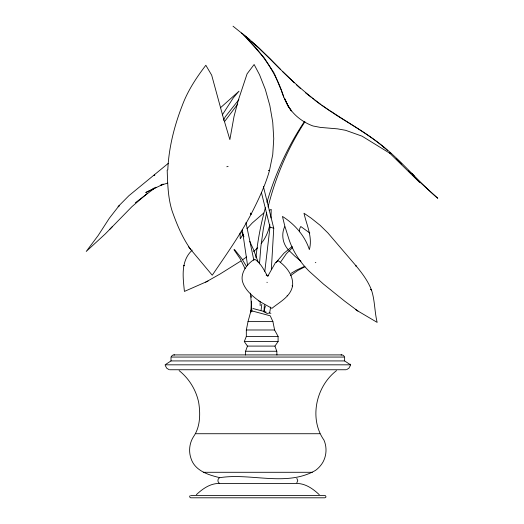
<?xml version="1.0" encoding="UTF-8"?>
<svg xmlns="http://www.w3.org/2000/svg" width="524" height="524" viewBox="0 0 524 524"><rect width="100%" height="100%" fill="white"/><g stroke="black" fill="none" stroke-linecap="round" stroke-linejoin="round"><path stroke-width="0.79" d="M245.448 354.997L245.579 351.244L247.452 346.089L244.295 341.576L246.326 336.428L246.326 329.982L248.022 321.612L251.684 308.171M264.076 310.902L264.338 304.916M350.543 364.822L344.622 360.925L171.007 360.925L165.086 364.822L350.543 364.822L350.576 364.18M271.34 269.349L273.751 228.261L263.376 186.465M259.485 263.873L260.9 246.3L263.349 228.864L266.677 212.417M299.44 231.791L299.689 228.7L300.776 226.499L309.808 233.023M250.891 312.258L251.35 301.261M261.103 310.156L261.797 304.261M255.935 257.651C257.644 240.778 260.841 224.056 265.36 207.72M264.81 271.327L269.991 227.069L261.378 192.374M226.813 166.75L228.11 166.363M271.006 218.017L271.216 209.39L269.133 210.399M265.432 305.977L263.801 311.78L267.129 313.418L269.624 312.979L270.653 307.084M268.065 207.006C275.578 176.824 287.977 147.794 304.955 121.719M269.906 224.803L269.513 226.165C267.967 232.394 265.399 238.538 261.181 243.437M350.432 365.457L348.879 368.241L346.691 369.577M266.952 202.316C275.283 173.699 287.931 146.288 304.457 121.476M336.506 370.632C316.038 386.312 308.846 418.545 323.95 440.075C326.996 447.024 326.655 455.271 323.053 461.952C321.186 465.246 318.644 468.109 315.586 470.349C286.628 487.137 251.068 472.681 219.825 477.672C208.519 474.98 194.974 470.906 191.031 458.507C188.483 451.354 189.4 443.153 193.467 436.747C200.319 427.04 200.509 413.888 198.688 402.504C196.12 390.013 189.099 378.57 179.123 370.632M284.65 226.728C281.178 234.202 282.626 243.516 288.174 249.621M223.381 120.199L225.274 116.787L238.885 99.626M243.071 234.352L240.287 238.8L240.044 233.062M280.268 262.55L286.366 253.714L292.412 247.688M222.294 114.926L233.344 97.805L239.016 91.196L220.427 107.793M247.452 346.089L274.936 346.089L278.093 341.576L278.093 336.428L274.602 329.982L272.906 321.612L270.246 315.808L251.016 310.66M171.256 356.464L172.658 355.18L173.909 354.905L341.727 354.905L342.978 355.18L344.373 356.464M224.56 121.575L237.706 104.112M189.891 495.874L189.603 496.962L190.69 497.8L324.939 497.8L326.033 496.962L325.502 495.691M276.122 262.426L283.982 253.197L292.215 246.437M192.236 250.125C180.485 260.985 182.981 277.275 184.422 291.423L208.048 281.047M296.826 482.787L297.743 480.574L296.826 478.353M246.955 228.785L252.293 222.949L263.755 213.019M168.224 163.39L128.852 195.747L119.393 205.303L109.3 218.292L98.139 235.551L86.237 251.441L105.324 233.887L131.963 206.633L147.46 193.245M109.562 229.538L112.116 226.885M119.19 205.788L118.097 206.784L119.19 205.794M253.623 251.494L257.703 247.8M219.281 477.967C217.46 479.106 217.46 482.041 219.281 483.18M290.434 275.683L297.907 270.423L304.975 266.795M152.589 189.164L153.866 188.142M135.323 202.781L155.897 187.225M242.671 259.721L246.621 256.957M154.593 188.182L155.844 187.323M240.693 261.103L220.008 274.045L205.644 282.167M291.062 273.371L296.591 270.063L304.641 266.303M196.349 494.702C202.749 488.669 210.524 483.121 219.825 483.469L295.811 483.469C305.106 483.121 312.88 488.669 319.28 494.702M154.325 188.352L145.764 192.518L163.246 184.238M163.108 184.075L160.298 185.431L167.647 183.092M315.297 262.57L315.841 262.688M341.085 354.977L341.727 354.905M248.022 321.612L272.906 321.612M246.326 329.982L274.602 329.982M246.326 336.428L278.093 336.428M244.295 341.576L278.093 341.576M245.579 351.244L276.81 351.244L276.941 354.997M169.56 369.748L346.069 369.748M195.734 433.728L319.895 433.728M203.286 472.288L312.35 472.288M190.69 495.54L324.939 495.54M266.886 282.279L267.319 282.384M173.909 354.905L174.544 354.977M252.974 308.512L266.107 312.035M269.624 312.979L270.915 313.319M269.991 227.069L273.751 228.261M266.127 275.08L268.465 275.821M168.938 369.577L166.75 368.241L165.198 365.457M260.153 301.745L271.93 308.354C279.757 301.889 290.905 296.545 292.628 285.449C293.414 275.172 286.202 266.323 278.211 260.729L275.447 262.662L267.659 276.403C264.05 270.207 260.88 263.094 254.651 259.177C246.85 263.814 239.691 273.777 242.822 282.547C245.769 290.899 253.197 296.761 260.153 301.745L258.804 300.966M389.83 153.263L362.045 136.161L345.617 130.306L337.607 128.871L320.426 127.411L313.011 125.983C303.055 122.334 293.709 115.359 288.252 106.13L291.429 110.95C286.949 104.8 283.825 97.89 281.388 90.724M357.925 311.027L377.156 322.384C374.496 311.682 374.968 300.435 371.444 289.936C367.966 280.969 362.143 273.227 356.071 265.865L327.847 232.885L320.066 225.261L311.197 218.174L303.986 213.229C306.645 225.196 312.769 237.103 309.363 249.607C304.909 235.787 294.58 224.062 282.449 216.432L284.735 225.792L288.567 238.073C292.49 250.714 299.885 262.092 309.291 271.347L323.419 284.041L344.635 301.123L357.925 311.027L355.789 309.691M320.446 104.407L314.734 100.097M321.782 105.324L336.316 115.149C353.779 126.218 372.119 136.378 387.433 150.427M305.472 92.755L311.027 97.163M312.265 98.139L313.496 99.121M300.973 261.234L294.75 256.098L288.829 250.328M233.023 26.2L249.581 39.503L270.286 58.95C288.862 78.43 308.754 96.789 331.24 111.697L331.554 111.697C351.1 124.764 371.929 136.214 389.607 151.888L389.705 151.973C406.349 166.763 420.831 183.786 437.763 198.282L417.988 180.394L412.454 174.8M241.518 33.012L243.188 34.348L264.122 57.719L274.163 73.144M383.326 146.74L384.524 147.742M245.343 36.071L249.673 39.824M251.527 41.429L258.948 47.854L280.216 69.155M389.764 152.569L390.924 153.643M396.157 158.471L401.843 164.025M294.272 82.785L282.436 71.408M296.591 84.934L300.652 88.694M389.777 153.218L419.632 182.424M408.55 170.844L411.347 173.68M411.674 173.162L414.281 175.926M243.188 34.348C261.247 52.04 276.39 72.757 283.779 97.13M190.959 249.765L212.253 275.224C225.765 255.345 239.723 235.662 250.989 214.382C258.168 200.273 265.131 185.968 269.454 170.673L272.742 154.58L273.751 138.69L272.735 122.197L269.847 105.573L265.367 89.545L259.57 74.821L254.127 64.511L247.086 73.832L238.263 100.379L234.005 116.57L229.866 139.607L222.988 116.597L211.676 75.161L205.84 65.264C196.356 77.657 187.657 90.868 182.234 105.573C174.23 126.101 168.767 147.866 167.791 169.94L167.176 170.064C167.66 183.61 167.922 197.627 172.082 210.851C176.876 224.475 182.463 237.988 190.959 249.765L188.457 246.719M246.529 266.506L241.662 258.45L234.654 249.738L233.953 249.673L240.123 258.686L245.101 268.674M241.217 231.123L243.955 236.802M274.497 73.877L281.113 89.984M249.791 241.394L253.4 249.378L258.116 262.007M274.936 346.089L276.81 351.244M245.959 222.635L253.878 260.389M242.298 229.571L247.557 265.399M250.485 293.158L251.939 311.446M251.153 295.87L251.278 297.39M260.114 302.544L260.179 305.675M344.622 360.925L344.622 357.06L171.007 357.06L171.007 360.925M268.747 170.464L269.454 170.673L268.747 170.464M154.757 175.108L154.043 175.285L154.744 175.121M370.684 289.346L371.444 289.936L370.684 289.346M184.383 265.367L183.603 265.825L184.396 265.373M250.492 213.157L250.989 214.382L250.492 213.157M287.211 295.444L287.538 295.752L287.211 295.444M356.071 265.865L355.423 265.76L356.071 265.865M292.569 285.953L292.15 285.868L292.569 285.953M288.108 106.058L284.833 98.905L288.108 106.058"/></g></svg>
